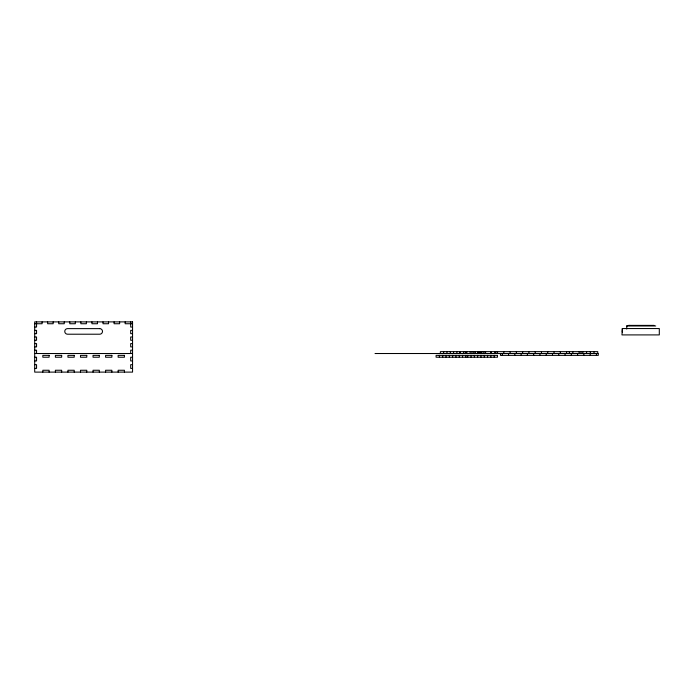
<?xml version="1.0" encoding="UTF-8"?>
<svg xmlns="http://www.w3.org/2000/svg" width="694" height="694" viewBox="0 0 694 694"><rect width="100%" height="100%" fill="white"/><g stroke="black" fill="none" stroke-linecap="round" stroke-linejoin="round"><path stroke-width="1.04" d="M626.751 329.025L626.751 325.963L628.599 325.391L654.06 325.391M629.085 325.625L629.944 325.391M34.7 323.742L42.1 323.742L42.1 321.886M132.554 323.742L125.154 323.742L125.154 321.886M626.751 325.963L655.726 325.963M34.7 327.056L36.556 327.056L36.556 321.886M132.554 327.056L130.698 327.056L130.698 321.886M34.7 330.361L36.556 330.361L36.556 333.667L34.7 333.667M132.554 330.361L130.698 330.361L130.698 333.667L132.554 333.667M34.7 336.972L36.556 336.972L36.556 340.286L34.7 340.286M132.554 336.972L130.698 336.972L130.698 340.286L132.554 340.286M34.7 343.591L36.556 343.591L36.556 346.896L34.7 346.896M132.554 343.591L130.698 343.591L130.698 346.896L132.554 346.896M34.7 350.201L36.556 350.201L36.556 353.515M132.554 350.201L130.698 350.201L130.698 353.515M34.7 353.515L132.554 353.515M375.038 353.515L598.28 353.515L598.28 355.371L500.426 355.371L500.426 353.515M34.7 357.228L36.556 357.228L36.556 360.949L34.7 360.949M132.554 357.228L130.698 357.228L130.698 360.949L132.554 360.949M34.7 364.671L36.556 364.671L36.556 368.393L34.7 368.393M132.554 364.671L130.698 364.671L130.698 368.393L132.554 368.393M622.475 328.548L621.954 334.907L659.3 334.907L659.3 328.548L622.214 328.548L622.214 332.079M597.734 353.515L597.734 351.65L440.352 351.65L440.352 353.515M596.424 353.515L596.424 355.371M594.012 351.65L594.012 353.515M590.299 351.65L590.299 353.515M590.152 353.515L590.152 355.371M586.577 351.65L586.577 353.515M583.871 353.515L583.871 355.371M582.856 351.65L582.856 353.515M580.991 351.65L580.991 353.515M579.134 351.65L579.134 353.515M577.599 353.515L577.599 355.371M572.854 351.65L572.854 353.515M571.318 353.515L571.318 355.371M569.366 351.65L569.366 353.515M566.582 351.65L566.582 353.515M565.046 353.515L565.046 355.371M560.31 351.65L560.31 353.515M558.765 353.515L558.765 355.371M554.029 351.65L554.029 353.515M552.493 353.515L552.493 355.371M547.757 351.65L547.757 353.515M546.221 353.515L546.221 355.371M541.476 351.65L541.476 353.515M539.941 353.515L539.941 355.371M535.204 351.65L535.204 353.515M533.669 353.515L533.669 355.371M528.932 351.65L528.932 353.515M527.388 353.515L527.388 355.371M522.651 351.65L522.651 353.515M521.116 353.515L521.116 355.371M516.379 351.65L516.379 353.515M514.835 353.515L514.835 355.371M510.099 351.65L510.099 353.515M508.563 353.515L508.563 355.371M503.827 351.65L503.827 353.515M502.291 353.515L502.291 355.371M497.546 351.65L497.546 353.515M495.863 351.65L495.863 353.515M494.761 351.65L494.761 353.515M494.189 355.371L494.189 357.228M491.274 351.65L491.274 353.515M490.875 355.371L490.875 357.228M490.719 351.65L490.719 353.515M487.57 355.371L487.57 357.228M485.566 351.65L485.566 353.515M485.002 351.65L485.002 353.515M484.265 355.371L484.265 357.228M483.137 351.65L483.137 353.515M481.28 351.65L481.28 353.515M480.959 355.371L480.959 357.228M480.413 351.65L480.413 353.515M479.849 351.65L479.849 353.515M478.617 351.65L478.617 353.515M477.559 351.65L477.559 353.515M477.646 355.371L477.646 357.228M475.269 351.65L475.269 353.515M474.34 355.371L474.34 357.228M473.837 351.65L473.837 353.515M471.972 351.65L471.972 353.515M471.035 355.371L471.035 357.228M470.116 351.65L470.116 353.515M467.73 355.371L467.73 357.228M466.81 351.65L466.81 353.515M466.394 351.65L466.394 353.515M465.865 355.371L465.865 357.228M465.232 351.65L465.232 353.515M463.505 351.65L463.505 353.515M462.56 355.371L462.56 357.228M460.191 351.65L460.191 353.515M459.654 351.65L459.654 353.515M459.255 355.371L459.255 357.228M456.886 351.65L456.886 353.515M455.949 355.371L455.949 357.228M453.581 351.65L453.581 353.515M452.635 355.371L452.635 357.228M450.276 351.65L450.276 353.515M449.33 355.371L449.33 357.228M446.962 351.65L446.962 353.515M446.025 355.371L446.025 357.228M443.657 351.65L443.657 353.515M442.72 355.371L442.72 357.228M439.406 355.371L439.406 357.228M124.417 372.114L124.417 370.258L118.145 370.258L118.145 372.114M119.62 321.886L119.62 323.742L114.085 323.742L114.085 321.886M111.864 372.114L111.864 370.258L105.592 370.258L105.592 372.114M108.542 321.886L108.542 323.742L103.007 323.742L103.007 321.886M99.32 372.114L99.32 370.258L93.039 370.258L93.039 372.114M97.472 321.886L97.472 323.742L91.938 323.742L91.938 321.886M86.767 372.114L86.767 370.258L80.487 370.258L80.487 372.114M86.394 321.886L86.394 323.742L80.86 323.742L80.86 321.886M75.325 321.886L75.325 323.742L69.782 323.742L69.782 321.886M74.215 372.114L74.215 370.258L67.943 370.258L67.943 372.114M64.247 321.886L64.247 323.742L58.712 323.742L58.712 321.886M61.662 372.114L61.662 370.258L55.39 370.258L55.39 372.114M53.169 321.886L53.169 323.742L47.634 323.742L47.634 321.886M49.109 372.114L49.109 370.258L42.837 370.258L42.837 372.114M132.554 321.886L34.7 321.886L34.7 372.114L132.554 372.114L132.554 321.886M99.702 328.626L67.552 328.626A2.793 2.793 0 0 0 64.768 331.42A2.793 2.793 0 0 0 67.552 334.213L99.702 334.213A2.793 2.793 0 0 0 102.495 331.42A2.793 2.793 0 0 0 99.702 328.626M49.109 355.371L42.837 355.371L42.837 357.228L49.109 357.228L49.109 355.371M61.662 355.371L55.39 355.371L55.39 357.228L61.662 357.228L61.662 355.371M74.215 355.371L67.943 355.371L67.943 357.228L74.215 357.228L74.215 355.371M86.767 355.371L80.487 355.371L80.487 357.228L86.767 357.228L86.767 355.371M99.32 355.371L93.039 355.371L93.039 357.228L99.32 357.228L99.32 355.371M111.864 355.371L105.592 355.371L105.592 357.228L111.864 357.228L111.864 355.371M124.417 355.371L118.145 355.371L118.145 357.228L124.417 357.228L124.417 355.371M497.494 355.371L436.101 355.371L436.101 357.228L497.494 357.228L497.494 355.371"/></g></svg>
